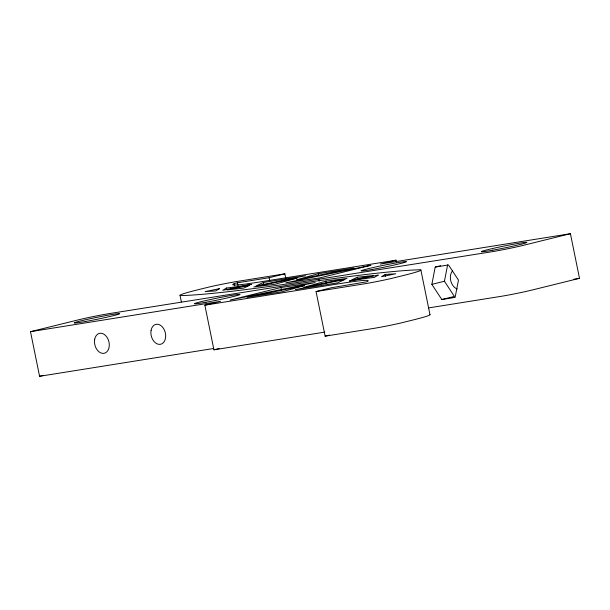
<?xml version="1.0" encoding="UTF-8"?>
<svg xmlns="http://www.w3.org/2000/svg" width="610" height="610" viewBox="0 0 610 610"><rect width="100%" height="100%" fill="white"/><g stroke="black" fill="none" stroke-linecap="round" stroke-linejoin="round"><path stroke-width="0.91" d="M435.212 267.073L448.518 264.946L458.468 280.112L455.121 297.406L441.815 299.525L431.857 284.359L435.212 267.073L440.603 265.739M441.815 299.525L454.404 296.422L444.446 281.256L447.626 264.87M226.462 288.027L222.764 290.291L251.617 284.359L241.186 286.006A111.92 4.689 -11.5 0 1 226.462 288.027L226.836 289.887M385.162 274.477L381.524 276.711L395.745 273.783L385.162 274.477L385.543 276.338M263.314 282.491L256.032 285.93L305.549 275.743L263.314 282.491L263.688 284.351M357.338 277.23L351.314 280.074L373.556 275.499L357.338 277.23L357.719 279.09M318.29 273.707L296.308 279.86L353.815 268.034L318.29 273.707L318.664 275.567M325.954 281.126L303.894 287.302L347.082 278.419L325.954 281.126L326.335 282.987M213.668 348.485L39.574 376.301L30.5 331.68L77.714 320.021A22.783 0.953 -11.5 0 1 109.289 313.601L291.801 284.641A654.957 27.427 -11.5 0 1 419.794 269.788A62.83 2.631 -11.5 0 1 403.019 275.598L391.216 278.511A23.737 0.991 -11.5 0 1 363.575 283.963L316.049 291.549L325.13 336.171L372.649 328.577A23.737 0.991 -11.5 0 0 400.297 323.132L412.101 320.219A62.83 2.631 -11.5 0 0 429.623 314.47M234.682 285.419L234.309 283.558L237.45 282.781L269.132 277.718L284.87 273.829L285.815 278.48M324.794 332.107L213.935 349.82L204.853 305.198L220.591 301.31L30.5 331.68M281.004 287.493L230.115 300.067L315.126 282.575L281.004 287.493L281.568 290.284M396.447 262.041L396.065 260.18L380.335 264.069L570.426 233.699L579.5 278.32L532.286 289.979A22.783 0.953 -11.5 0 1 500.711 296.399L428.67 307.905M316.049 291.549L331.787 287.661L366.618 281.828A93.673 3.919 -11.5 0 0 341.081 283.437L204.853 305.198M570.426 233.699L523.212 245.365A22.783 0.953 -11.5 0 1 491.629 251.777L309.125 280.737A654.957 27.427 -11.5 0 1 181.124 295.591A62.83 2.631 -11.5 0 1 197.899 289.781L209.703 286.868A23.737 0.991 -11.5 0 1 237.351 281.423L284.87 273.829M39.574 376.301L43.211 375.402M431.857 284.359L444.446 281.256M213.935 349.82L219.173 348.523M325.13 336.171L329.499 335.088M396.065 260.18L259.837 281.95A93.673 3.919 -11.5 0 1 234.309 283.558M573.857 279.22L579.5 278.32M420.885 270.001L429.966 314.623M318.847 279.258L319.228 281.111M269.132 277.718L269.704 280.508M237.45 282.781L238.022 285.571M180.034 295.377L181.361 301.889M457.233 288.949A10.256 7.206 76.1 0 1 450.828 281.141A10.256 7.206 76.1 0 1 452.422 271M219.394 288.675L215.757 290.909L205.181 291.595L219.394 288.675M378.154 275.087L374.464 277.352A111.92 4.689 -11.5 0 0 359.74 279.38L349.301 281.027L378.154 275.087M249.604 285.312L243.581 288.156L227.362 289.887L249.604 285.312M344.886 279.456L337.612 282.887L295.377 289.636L344.886 279.456M297.024 278.084L274.965 284.26L253.844 286.967L297.024 278.084M304.619 285.518L282.636 291.671L247.103 297.352L304.619 285.518M370.804 265.319L319.914 277.885L285.8 282.804L370.804 265.319M492.773 250.207A23.241 0.976 -11.5 0 0 526.872 242.414A23.241 0.976 -11.5 0 0 492.644 248.506A23.241 0.976 -11.5 0 0 492.773 250.207M372.382 269.437A23.241 0.976 -11.5 0 0 406.481 261.644A23.241 0.976 -11.5 0 0 372.252 267.744A23.241 0.976 -11.5 0 0 372.382 269.437M85.499 321.5A23.241 0.976 -11.5 0 0 119.598 313.708A23.241 0.976 -11.5 0 0 85.369 319.808A23.241 0.976 -11.5 0 0 85.499 321.5M205.89 302.27A23.241 0.976 -11.5 0 0 239.989 294.477A23.241 0.976 -11.5 0 0 205.761 300.57A23.241 0.976 -11.5 0 0 205.89 302.27M94.695 339.274A10.256 7.206 76.1 0 0 103.929 353.35A10.256 7.206 76.1 0 0 107.04 337.307A10.256 7.206 76.1 0 0 94.695 339.274M151.089 330.269A10.256 7.206 76.1 0 0 160.323 344.337A10.256 7.206 76.1 0 0 163.434 328.294A10.256 7.206 76.1 0 0 151.089 330.269"/></g></svg>
